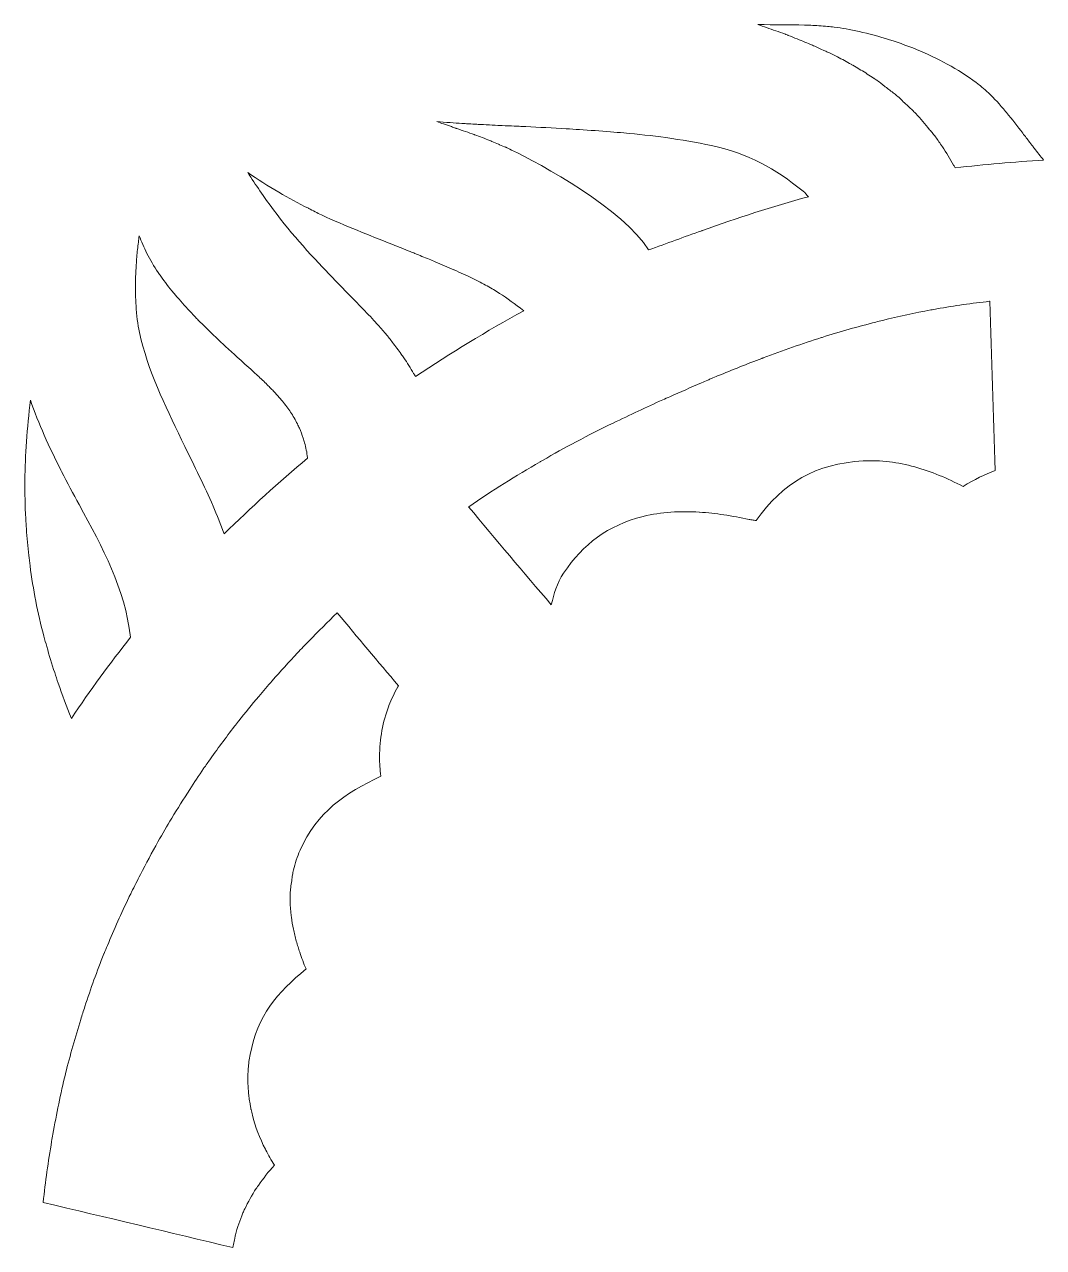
# Model space of a CAD drawing. Header units: millimetres. Extents: x -416 to 1516, y -417 to 43.
# Drawn here: x 383.85 to 398.06, y -105.46 to -88.41 of the extents above; entities that cross this region are included whole.
import ezdxf

# ---------------------------------------------------------------- set-up
doc = ezdxf.new("R2010")
doc.units = ezdxf.units.MM
doc.header["$MEASUREMENT"] = 0
doc.layers.add('Layer 3', color=7, linetype='Continuous')

msp = doc.modelspace()

# ---------------------------------------------------------------- linework, layer by layer
at = {"layer": 'Layer 3', "lineweight": 0}
for points, knots in [([(394.7231071333071, -88.41349343669775), (394.7517875532218, -88.41420398764159), (394.7810708648464, -88.41596959907777), (394.8099666032289, -88.41713231880405), (394.8863185319208, -88.42023290474077), (394.9643499446617, -88.42600343967857), (395.0441900325324, -88.43390562744786), (395.0748083186575, -88.43692008599746), (395.1054266047827, -88.43978382161957), (395.1368631010856, -88.44370261773403), (395.246072627968, -88.45743993598147), (395.3592870783521, -88.47533290065799), (395.4849899998701, -88.5037549384113), (395.6220186727959, -88.53473926593176), (395.7640427341753, -88.57261378442273), (395.9078754706845, -88.61811057667481), (396.1954978800093, -88.70908262933219), (396.4903549898531, -88.83050071334046), (396.7671253483994, -88.98796310886317), (396.9054889958257, -89.06668354070112), (397.0393309554277, -89.15442581634107), (397.1655075775749, -89.25187895488008), (397.176015118805, -89.26001799296398), (397.1864795963414, -89.27035327941974), (397.1969871375715, -89.27898754997965), (397.2277776784708, -89.30420134256231), (397.2585251556767, -89.33036253640343), (397.2891003781083, -89.35949512510058), (397.3692419118339, -89.43571786271173), (397.4487805538496, -89.5234386065049), (397.5268550302841, -89.61703754446978), (397.5318934824313, -89.62304492972218), (397.5368027434978, -89.62933222898278), (397.5417981319514, -89.63538267792873), (397.6185376338853, -89.72820646940944), (397.6942005434801, -89.8254658213274), (397.7676241410095, -89.92199309045475), (397.7994912742481, -89.96380793690696), (397.8310138979381, -90.00525674196388), (397.8620197573053, -90.04608112346409), (397.8711492603413, -90.0580958939689), (397.8801926359901, -90.06978768677196), (397.889322139026, -90.0817593935832), (397.9000880624174, -90.09586275322594), (397.9111123679701, -90.11026755872365), (397.9217060365873, -90.12411253620499), (397.9234716480235, -90.12637338011719), (397.9252803231532, -90.12876341511009), (397.9270028708959, -90.1310027271755), (397.9710570294135, -90.18838509885168), (398.0145513599148, -90.24417411386595), (398.0564953974477, -90.29537684551548), (398.056667652222, -90.2955921639833), (398.0568399069962, -90.29582901429792), (398.0570121617705, -90.29604433276575), (397.6464429073158, -90.32580134501958), (397.2354430159255, -90.35446023308751), (396.8265963092135, -90.40682568446331), (396.8264240544393, -90.40658883414869), (396.8263379270521, -90.40643811122122), (396.8261656722779, -90.40620126090661), (396.8191893539202, -90.39295917513518), (396.8106627425942, -90.38212865620342), (396.8035141694623, -90.36916648444017), (396.754077049249, -90.27845281394418), (396.7011087061633, -90.19299291406321), (396.645814923625, -90.11108576890139), (396.6434033567854, -90.10751148233544), (396.6413362994942, -90.10339889959992), (396.6389247326545, -90.09984614488077), (396.6389247326545, -90.0998030811872), (396.6388386052674, -90.09976001749364), (396.6388386052674, -90.09971695380007), (396.6387524778802, -90.09960929456615), (396.6386663504931, -90.09952316717903), (396.638580223106, -90.09941550794511), (396.6367715479763, -90.0967886226376), (396.6349628728465, -90.09426939656402), (396.6331541977167, -90.09164251125651), (396.6027512300594, -90.04614571900443), (396.5719176254664, -90.00110109553479), (396.5398782374536, -89.95795127458204), (396.5384140718724, -89.95603494021837), (396.5371221610654, -89.95394635108043), (396.5357441228713, -89.95203001671676), (396.5285955497394, -89.94249140859198), (396.5208440848976, -89.93383560618528), (396.5131787474429, -89.92507214454469), (396.4989677285662, -89.90644709707755), (396.4826896523984, -89.8907288489261), (396.4682202513604, -89.87253443839462), (396.406294660013, -89.79482600335545), (396.3434216674072, -89.71856020205074), (396.276328432832, -89.64819412676451), (396.2596197197285, -89.63064567163651), (396.2412745862696, -89.61533652857395), (396.2242213636176, -89.5982187103816), (396.2224126884878, -89.59641003525185), (396.2204748222774, -89.5948382104367), (396.2187092108412, -89.59302953530695), (396.1902871730879, -89.56475822048111), (396.1605732245276, -89.53816638970434), (396.1313329765965, -89.511036262758), (396.0916713148226, -89.47314021242025), (396.0530862453878, -89.43380152834806), (396.0114867174034, -89.3985538951646), (395.9949502590742, -89.38455819475577), (395.977121889938, -89.37232810578313), (395.9603270494474, -89.35865538307604), (395.9196749227215, -89.32543174349017), (395.8768265476237, -89.29502877583283), (395.8351408922522, -89.26316164259427), (395.8220064657147, -89.2533646523081), (395.8106376506133, -89.24117762702903), (395.7973740329951, -89.23155289151711), (395.7772202244064, -89.21684664016445), (395.7577554349148, -89.20112839201299), (395.7373001804711, -89.18680971390242), (395.732649301566, -89.18357993688501), (395.7276108494188, -89.18078079680323), (395.7229599705137, -89.17757255163261), (395.7226585246588, -89.17737876501155), (395.7224001424973, -89.17712038285016), (395.7220986966424, -89.17692659622912), (395.7130553209936, -89.17066082881531), (395.7033229262478, -89.16521327157926), (395.694279550599, -89.15901209970582), (395.6919110474529, -89.15739721119711), (395.689327225839, -89.15604070484979), (395.6869587226929, -89.15442581634107), (395.6288227363793, -89.1155608328981), (395.5703422405172, -89.07708342269721), (395.5102253242995, -89.04071613348106), (395.4805975031264, -89.02265091403027), (395.4507112997919, -89.00486560858766), (395.4206097779895, -88.9872956216129), (395.4158727716973, -88.98456107707148), (395.4115233386472, -88.98133130005405), (395.4067863323549, -88.97861828735942), (395.4052360393866, -88.97754169502028), (395.4036857464182, -88.97646510268115), (395.4020493260627, -88.9755177014227), (395.4020493260627, -88.97549616957592), (395.4019631986756, -88.97549616957592), (395.4019631986756, -88.97547463772914), (395.3994655044488, -88.97405353584146), (395.3967955554477, -88.9727616250345), (395.3942978612209, -88.97136205499362), (395.3885273262831, -88.96808921428263), (395.3821538996354, -88.96550539266869), (395.3763833646976, -88.96225408380448), (395.3756082182134, -88.96182344686883), (395.3748330717292, -88.96150046916709), (395.374057925245, -88.96106983223143), (395.3117447606556, -88.92610211305615), (395.2489148317433, -88.891715753744), (395.1844915461692, -88.85915960140838), (395.1347099164073, -88.83381661774501), (395.0839378216934, -88.8094210353401), (395.0329934722053, -88.78536996248368), (395.0165000775697, -88.77764002948867), (394.9995760459984, -88.77031920158251), (394.9831257150563, -88.76258926858748), (394.9826950781207, -88.76239548196644), (394.982264441185, -88.76213709980503), (394.9818338042493, -88.76194331318399), (394.9564262250456, -88.75014386114701), (394.9308463910676, -88.73840900465038), (394.9050943023154, -88.72688946662157), (394.9046636653798, -88.72669568000053), (394.9041469010569, -88.72652342522626), (394.9037162641213, -88.72632963860522), (394.8802896148216, -88.7156929062945), (394.8574227935383, -88.70451787781423), (394.8336516346901, -88.69431178243919), (394.7644482791301, -88.66444711095141), (394.6933931847468, -88.63621885981915), (394.6224242177507, -88.60805520422724), (394.5800495432821, -88.59132495927699), (394.5378471235878, -88.57429326847179), (394.495300194345, -88.55771374644902), (394.494008283538, -88.55721851397301), (394.4928025001182, -88.55665868595666), (394.4915105893112, -88.55616345348066), (394.4837591244694, -88.55325665416498), (394.4766966787246, -88.54974696313938), (394.4689452138828, -88.54686169567049), (394.4667059018174, -88.5459788899524), (394.4645527171391, -88.54507455238752), (394.4623134050737, -88.54423481036298), (394.4593850739112, -88.54315821802385), (394.4563706153616, -88.54216775307184), (394.4534422841992, -88.54109116073269), (394.368692935262, -88.50943934596197), (394.2817904016466, -88.47946701524029), (394.1949739954183, -88.44949468451861), (394.1536328495953, -88.43513294271447), (394.1134974871921, -88.41980226780511), (394.0716395770464, -88.4057850355495), (394.3130546431752, -88.41286901314105), (394.5175210602248, -88.408411920857), (394.7231071333071, -88.41349343669775)], [0, 0, 0, 0, 1, 1, 1, 2, 2, 2, 3, 3, 3, 4, 4, 4, 5, 5, 5, 6, 6, 6, 7, 7, 7, 8, 8, 8, 9, 9, 9, 10, 10, 10, 11, 11, 11, 12, 12, 12, 13, 13, 13, 14, 14, 14, 15, 15, 15, 16, 16, 16, 17, 17, 17, 18, 18, 18, 19, 19, 19, 20, 20, 20, 21, 21, 21, 22, 22, 22, 23, 23, 23, 24, 24, 24, 25, 25, 25, 26, 26, 26, 27, 27, 27, 28, 28, 28, 29, 29, 29, 30, 30, 30, 31, 31, 31, 32, 32, 32, 33, 33, 33, 34, 34, 34, 35, 35, 35, 36, 36, 36, 37, 37, 37, 38, 38, 38, 39, 39, 39, 40, 40, 40, 41, 41, 41, 42, 42, 42, 43, 43, 43, 44, 44, 44, 45, 45, 45, 46, 46, 46, 47, 47, 47, 48, 48, 48, 49, 49, 49, 50, 50, 50, 51, 51, 51, 52, 52, 52, 53, 53, 53, 54, 54, 54, 55, 55, 55, 56, 56, 56, 57, 57, 57, 58, 58, 58, 59, 59, 59, 60, 60, 60, 61, 61, 61, 62, 62, 62, 63, 63, 63, 64, 64, 64, 65, 65, 65, 66, 66, 66, 67, 67, 67, 67]), ([(389.783615353943, -89.77467219476675), (389.8372296524322, -89.77846179980052), (389.8924803712769, -89.78203608636647), (389.9480325359766, -89.78548118185172), (389.9687031088881, -89.78675156081191), (389.9879956436055, -89.78789274869139), (390.0084939617427, -89.78912006395801), (390.0502657445014, -89.79161775818481), (390.0900996610495, -89.79394319763736), (390.1294598769685, -89.7961394460092), (390.1453073162007, -89.79704378357408), (390.1601642904808, -89.7979050574454), (390.175408838003, -89.79872326762315), (390.2270852702818, -89.80154393955169), (390.2757903077045, -89.80410622931885), (390.3168300076725, -89.80621635030357), (390.3172606446082, -89.80623788215034), (390.3179496637052, -89.80628094584391), (390.3183803006409, -89.80630247769069), (390.318466428028, -89.80630247769069), (390.318466428028, -89.80630247769069), (390.3185525554152, -89.80630247769069), (390.3186386828023, -89.80630247769069), (390.3187248101895, -89.80632400953748), (390.3188109375766, -89.80632400953748), (390.3226005426104, -89.80651779615853), (390.3263901476441, -89.806668519086), (390.3300936252908, -89.80686230570704), (390.3829758409893, -89.80953225470812), (390.4363748210107, -89.81198688524135), (390.4895154188707, -89.81435538838747), (390.4952428901149, -89.81461377054886), (390.500195214875, -89.81480755716991), (390.5058796224257, -89.8150659393313), (390.5664271755789, -89.81773588833236), (390.6227975504563, -89.82019051886562), (390.6773592502039, -89.82255902201172), (390.6835604220774, -89.82283893601989), (390.6909673773707, -89.82316191372163), (390.697082421857, -89.82342029588303), (390.7311027397739, -89.82490599331105), (390.7616779622055, -89.82630556335192), (390.7908751464429, -89.82770513339281), (390.805344547481, -89.82839415248986), (390.8219671331973, -89.8291047034337), (390.8349723686541, -89.82977219068395), (390.8353168782027, -89.82979372253074), (390.8356613877511, -89.82979372253074), (390.8360058972997, -89.82981525437752), (391.0257445311498, -89.83952611727658), (391.2129854707732, -89.84936617125632), (391.3996235186866, -89.85993830802668), (391.4614199189533, -89.8634264672055), (391.5226995548971, -89.86762517732814), (391.5841945093088, -89.87141478236192), (391.7303526852705, -89.88043662616391), (391.8754342688931, -89.89105182662784), (392.0200852155801, -89.90272208758412), (392.081752424766, -89.90769594419096), (392.1434626976456, -89.91258367341065), (392.2048715246702, -89.91822501726774), (392.4015003494908, -89.93626870487175), (392.5972248367465, -89.95676702300898), (392.7918727316631, -89.98381102256819), (393.005038014813, -90.01343884374134), (393.2171697693173, -90.04952621894934), (393.4286986321116, -90.09431246025758), (393.9431375154466, -90.20324207313183), (394.3098679298514, -90.4121009869251), (394.705967783268, -90.73111682885923), (394.7364568783124, -90.75562007049807), (394.7510124067376, -90.78167360510527), (394.778831552781, -90.80873913651126), (394.2717134973522, -90.94255956426645), (393.7896585115786, -91.10430679729892), (393.3017468634802, -91.27804726898943), (393.2981295132206, -91.27931764794961), (393.2944690992675, -91.2805880269098), (393.2908948127016, -91.28187993771677), (393.0468097975717, -91.36886859871933), (392.8015189990219, -91.45788125331947), (392.5500700922922, -91.54986530277564), (392.2096085309624, -90.98855158899453), (391.0290173718608, -90.34328520460723), (390.6404106011246, -90.15694860254878), (390.6059596462721, -90.1403906123728), (390.5819301052625, -90.12889260619077), (390.5608288954153, -90.11879417004964), (390.5583312011885, -90.11756685478302), (390.5555751248004, -90.11629647582284), (390.5531635579607, -90.11513375609655), (390.5634127170293, -90.12004301716304), (390.5722838379038, -90.12430632282604), (390.5728006022266, -90.12454317314065), (390.5705612901612, -90.12355270818864), (390.5687526150314, -90.12286368909159), (390.5665994303532, -90.12189475598636), (390.566513302966, -90.12187322413958), (390.5664271755789, -90.12183016044601), (390.5664271755789, -90.12180862859924), (390.561862424061, -90.11963391207416), (390.5541970866063, -90.1159734981211), (390.5501490994111, -90.11403563191064), (390.5589340928985, -90.11823434203329), (390.5624653157709, -90.11993535792912), (390.5660826660304, -90.12165790567175), (390.5654797743205, -90.12139952351036), (390.5648768826105, -90.12118420504252), (390.5642739909006, -90.12090429103435), (390.5641878635135, -90.12083969549401), (390.5640156087392, -90.12077509995366), (390.563843353965, -90.12068897256653), (390.5633265896421, -90.12045212225192), (390.5628959527065, -90.12027986747765), (390.5623791883837, -90.12006454900983), (390.5623791883837, -90.12004301716304), (390.5622930609966, -90.12004301716304), (390.5622930609966, -90.12002148531626), (390.5622069336094, -90.11999995346947), (390.5622069336094, -90.11999995346947), (390.5621638699159, -90.11997842162269), (390.5621208062223, -90.1199568897759), (390.5620346788352, -90.11993535792912), (390.5619916151417, -90.11989229423557), (390.5312872016294, -90.10621957152848), (390.502865163876, -90.09474309719324), (390.4729789605415, -90.08191011651068), (390.4694477376691, -90.08040288723589), (390.4666055338938, -90.07949854967102), (390.4630743110214, -90.07799132039621), (390.4618685276016, -90.07745302422664), (390.460834998956, -90.07710851467812), (390.459543088149, -90.07657021850855), (390.4586818142777, -90.07620417711324), (390.4579497314871, -90.07596732679863), (390.4570884576158, -90.07560128540332), (390.4270730632006, -90.06294055949503), (390.395205929962, -90.04853575399733), (390.3660948731116, -90.03669323826678), (390.3563624783658, -90.03275291030552), (390.345338172813, -90.02756373523087), (390.3357349691478, -90.02373106650353), (390.2645506836839, -89.99524443320986), (390.1965961752373, -89.96994451324007), (390.1293306858879, -89.9457211856094), (390.1260147814833, -89.94449387034278), (390.1223974312238, -89.94305123660833), (390.1190815268192, -89.94184545318849), (390.0376911459802, -89.912648268951), (389.9566452746897, -89.88491525029474), (389.8742213652051, -89.85673006285604), (389.8717236709783, -89.8558903208315), (389.8693121041386, -89.85496445141985), (389.8668144099118, -89.85412470939532), (389.8629386774909, -89.85278973489478), (389.8591490724571, -89.85136863300713), (389.8551872126491, -89.85003365850659), (389.8364975696416, -89.84359563631853), (389.8184969457312, -89.83709301859011), (389.7995489205623, -89.83056886901493), (389.7631170358057, -89.81803733418732), (389.7279770618562, -89.80615175476322), (389.6899087567442, -89.7927804779111), (389.6588167699898, -89.78177770420507), (389.6265189998156, -89.77139935405576), (389.5991304907079, -89.76024585742226), (389.6541658910847, -89.76517665033553), (389.7172972658519, -89.77002131586165), (389.783615353943, -89.77467219476675)], [0, 0, 0, 0, 1, 1, 1, 2, 2, 2, 3, 3, 3, 4, 4, 4, 5, 5, 5, 6, 6, 6, 7, 7, 7, 8, 8, 8, 9, 9, 9, 10, 10, 10, 11, 11, 11, 12, 12, 12, 13, 13, 13, 14, 14, 14, 15, 15, 15, 16, 16, 16, 17, 17, 17, 18, 18, 18, 19, 19, 19, 20, 20, 20, 21, 21, 21, 22, 22, 22, 23, 23, 23, 24, 24, 24, 25, 25, 25, 26, 26, 26, 27, 27, 27, 28, 28, 28, 29, 29, 29, 30, 30, 30, 31, 31, 31, 32, 32, 32, 33, 33, 33, 34, 34, 34, 35, 35, 35, 36, 36, 36, 37, 37, 37, 38, 38, 38, 39, 39, 39, 40, 40, 40, 41, 41, 41, 42, 42, 42, 43, 43, 43, 44, 44, 44, 45, 45, 45, 46, 46, 46, 47, 47, 47, 48, 48, 48, 49, 49, 49, 50, 50, 50, 51, 51, 51, 52, 52, 52, 53, 53, 53, 54, 54, 54, 55, 55, 55, 56, 56, 56, 56]), ([(387.3922023228568, -90.7450479337277), (387.5298769511861, -90.82665363303457), (387.6668625604184, -90.89829008728098), (387.8060444180225, -90.96760110207485), (387.807379392523, -90.96826858932512), (387.8087143670235, -90.96908679950286), (387.8100062778305, -90.96973275490635), (387.8696925571124, -90.99938210792628), (387.9301539828786, -91.03512497358575), (387.988806733515, -91.06195365467713), (388.3334885368142, -91.21965290051445), (388.6367430669033, -91.33706606102112), (388.9824583988482, -91.47456843457614), (389.0592409644756, -91.50510059331417), (389.1425692115251, -91.53841036028719), (389.2271893693816, -91.57245221005081), (389.2482905792288, -91.58093575768324), (389.2698654897051, -91.5897422830174), (389.2912250817137, -91.59837655357731), (389.3568541507077, -91.62492532066052), (389.4233875572666, -91.65222770238113), (389.489964027519, -91.67974540256955), (389.5185583200466, -91.69156638645332), (389.5471095488806, -91.70334430664352), (389.5755315866339, -91.71522988606763), (389.6629508845721, -91.75181249375163), (389.7496811634133, -91.78861041990345), (389.8319328181236, -91.82482698619214), (389.8338276206405, -91.82568826006346), (389.8358516142381, -91.82654953393477), (389.8377894804486, -91.82738927595929), (389.9284816190977, -91.86741697912855), (390.0143936877612, -91.90671259950717), (390.0913485081629, -91.94407035367536), (390.168863156581, -91.9817080218517), (390.2368176650276, -92.01680493210769), (390.2990877659235, -92.05127741880698), (390.3612717394323, -92.08574990550625), (390.4178143690839, -92.1196410323424), (390.4724621962187, -92.15482406998551), (390.5817578504883, -92.22521167711852), (390.6835604220774, -92.30083152301975), (390.8087035155791, -92.39714347367926), (390.2891831164034, -92.6810839372042), (389.792141965269, -92.98741752138326), (389.3018618140244, -93.31422789185278), (389.2930337568434, -93.29855270739489), (389.2826123430006, -93.28595657702695), (389.2736550947389, -93.27058283842402), (389.2294717451406, -93.19560894792627), (389.1846855038323, -93.1226590510261), (389.1378322052329, -93.05321884515153), (389.1257743710345, -93.03536894416858), (389.111649479545, -93.01889708137973), (389.0993332631853, -93.00128403071139), (389.0616955950089, -92.94762666852863), (389.0203544491859, -92.89203144013541), (388.97970232246, -92.84009662569527), (388.9637687558406, -92.81972749863873), (388.9501606286739, -92.7982171837027), (388.9337102977319, -92.77806337511399), (388.9173460941769, -92.75808182129954), (388.9011541453963, -92.73773422608978), (388.8841870501314, -92.7177957359689), (388.8450852163738, -92.67158839277299), (388.8040885800993, -92.62535951773029), (388.7616277782436, -92.57880766498585), (388.7552543515959, -92.57180981478143), (388.750689600078, -92.56487656011737), (388.744143918656, -92.55785717806617), (388.6170198952503, -92.42059165482576), (388.4635408913824, -92.26605759046551), (388.3240145242298, -92.12306459598086), (388.1985269211796, -91.99441181145356), (388.073469955065, -91.86560830399878), (387.950738428403, -91.73501765326104), (387.652823796316, -91.41802580492448), (387.3740294441722, -91.08632770523528), (387.1309779576878, -90.72513097545361), (387.0739185637133, -90.64040315836324), (387.0141030933507, -90.55789312149152), (386.9619098967491, -90.46918191274634), (387.0977327862551, -90.56687190159995), (387.2432019431198, -90.6586191007415), (387.3922023228568, -90.7450479337277)], [0, 0, 0, 0, 1, 1, 1, 2, 2, 2, 3, 3, 3, 4, 4, 4, 5, 5, 5, 6, 6, 6, 7, 7, 7, 8, 8, 8, 9, 9, 9, 10, 10, 10, 11, 11, 11, 12, 12, 12, 13, 13, 13, 14, 14, 14, 15, 15, 15, 16, 16, 16, 17, 17, 17, 18, 18, 18, 19, 19, 19, 20, 20, 20, 21, 21, 21, 22, 22, 22, 23, 23, 23, 24, 24, 24, 25, 25, 25, 26, 26, 26, 27, 27, 27, 28, 28, 28, 28]), ([(385.3959417439288, -91.96926261441124), (385.3973197821229, -91.91207402935609), (385.399386839414, -91.85501463538165), (385.4028319348993, -91.79804136879433), (385.405932520836, -91.74748459254829), (385.4088608519985, -91.69692781630224), (385.4132533487422, -91.64690933622578), (385.4194545206157, -91.5772322800366), (385.4271198580703, -91.50889019834794), (385.435474214622, -91.4410648809821), (385.4390915648816, -91.41193229228494), (385.4417615138826, -91.3819384297165), (385.4456372463035, -91.35323647795501), (385.4783656534134, -91.42913623786441), (385.5163478311383, -91.5170938319722), (385.5548467731859, -91.59736455677852), (385.5974798298159, -91.68616189291083), (385.6526013575799, -91.77538986597881), (385.7123307005555, -91.86431639319181), (385.7237425793504, -91.88121889291632), (385.734680757516, -91.89790607417301), (385.7465663369401, -91.91476551020395), (385.8025491385754, -91.99439027960678), (385.8640871566807, -92.0729169248237), (385.9281659327063, -92.15030238216112), (385.9349269325962, -92.15844142024503), (385.9404390853725, -92.16694649972423), (385.9472431489559, -92.17506400596136), (385.9479321680529, -92.1758822161391), (385.9484489323758, -92.17674349001041), (385.9491379514728, -92.17756170018816), (385.951205008764, -92.17999479887462), (385.9535304482165, -92.1821479835529), (385.9555975055076, -92.18458108223936), (385.9705836708685, -92.20225872844804), (385.9870340018106, -92.21827842245446), (386.0022785493328, -92.23578381388889), (386.0668310259877, -92.31015481267671), (386.1325031586752, -92.38237262678626), (386.1996825206376, -92.45252338360466), (386.210448444029, -92.4637414757785), (386.2206114757105, -92.47622994691254), (386.2313773991019, -92.48731884800569), (386.2337028385544, -92.48970888299857), (386.2358560232327, -92.49242189569321), (386.2381814626852, -92.4948119306861), (386.2411097938477, -92.49776179369535), (386.2439519976231, -92.50092697517242), (386.2467942013984, -92.50387683818167), (386.2548901757887, -92.51212353549948), (386.2625555132434, -92.51914291755068), (386.2705653602466, -92.52730348748136), (386.2719003347472, -92.52865999382868), (386.2731491818606, -92.52982271355495), (386.2744841563611, -92.53115768805549), (386.3389935693224, -92.59659297042846), (386.4032015364288, -92.6596597496553), (386.4655577647118, -92.71934602893727), (386.4843765987999, -92.73734665284769), (386.5016020762262, -92.7538615793301), (386.5199902733787, -92.77125931153061), (386.58449968634, -92.83232362900668), (386.6471142967844, -92.89084718856236), (386.7036999901296, -92.94319110809137), (386.7317775183344, -92.96913698346467), (386.7580033077159, -92.99228371875618), (386.7859085811464, -93.0175621068792), (386.8592029875951, -93.08400938605095), (386.9311624195433, -93.14912169072218), (387.0017868769909, -93.2128559571993), (387.0277112205174, -93.23626107465222), (387.0557456850286, -93.26128108061384), (387.0811102005388, -93.28455700698606), (387.0862778437667, -93.28933707697185), (387.0911440411396, -93.2941602106512), (387.096354748061, -93.29894028063698), (387.1432080466604, -93.34221929267044), (387.1886833070657, -93.38554136839745), (387.232866656664, -93.42912182628586), (387.2497906882353, -93.4458520712361), (387.2660257007096, -93.46279763465418), (387.2824760316516, -93.47965707068512), (387.3171853686655, -93.5151200223364), (387.3504305400982, -93.55109973831048), (387.3827283102724, -93.58744549567987), (387.398231239956, -93.6049508871143), (387.4139064244139, -93.62239168300837), (387.4288064623876, -93.64017698845097), (387.4708366273077, -93.69028159591458), (387.5107997349365, -93.74139820017697), (387.547145492306, -93.79451726619017), (387.5505044604041, -93.79944805910344), (387.5538634285022, -93.80440038386348), (387.5572223966003, -93.80935270862352), (387.5927930074855, -93.86255790202385), (387.6243586948691, -93.91817466226385), (387.6532544332516, -93.97553550209327), (387.6629007006104, -93.99461271834284), (387.6712550571621, -94.0145727403105), (387.6800400506494, -94.03420978457643), (387.7000216044639, -94.07880223926362), (387.7175915914387, -94.12503111430632), (387.7330945211223, -94.17274568677703), (387.7400277757864, -94.1940837469388), (387.7473055399989, -94.21522802047953), (387.753248329711, -94.23725509973833), (387.7711197625408, -94.30342246490191), (387.7856322272723, -94.37200139690518), (387.7940727112112, -94.44516661227317), (387.7944172207597, -94.44790115681458), (387.7951493035504, -94.45029119180748), (387.7954507494053, -94.45304726819568), (387.3885419089037, -94.7858650239176), (387.0073851571544, -95.14232474740705), (386.6309654116973, -95.5078924420856), (386.5826910112103, -95.37618213531515), (386.5318758528028, -95.24970406731292), (386.4766681976517, -95.11954405351082), (386.3581569129591, -94.8399745548828), (386.2140657942885, -94.56141705305356), (386.0840995671074, -94.28974974219483), (385.8412203353973, -93.78237330460466), (385.6138440333709, -93.35188709187591), (385.4703558064102, -92.78811874756155), (385.4409002400113, -92.67225588002326), (385.4216938326811, -92.54997652214367), (385.4092914889342, -92.42470423756127), (385.4067937947074, -92.3998564863739), (385.4067076673202, -92.37414746131523), (385.4048989921905, -92.34906285981326), (385.3994729668012, -92.27639287692126), (385.3949082152832, -92.2034429800211), (385.3939608140248, -92.12945955447536), (385.3932717949277, -92.07618976553468), (385.3946498331218, -92.02272618997296), (385.3959417439288, -91.96926261441124)], [0, 0, 0, 0, 1, 1, 1, 2, 2, 2, 3, 3, 3, 4, 4, 4, 5, 5, 5, 6, 6, 6, 7, 7, 7, 8, 8, 8, 9, 9, 9, 10, 10, 10, 11, 11, 11, 12, 12, 12, 13, 13, 13, 14, 14, 14, 15, 15, 15, 16, 16, 16, 17, 17, 17, 18, 18, 18, 19, 19, 19, 20, 20, 20, 21, 21, 21, 22, 22, 22, 23, 23, 23, 24, 24, 24, 25, 25, 25, 26, 26, 26, 27, 27, 27, 28, 28, 28, 29, 29, 29, 30, 30, 30, 31, 31, 31, 32, 32, 32, 33, 33, 33, 34, 34, 34, 35, 35, 35, 36, 36, 36, 37, 37, 37, 38, 38, 38, 39, 39, 39, 40, 40, 40, 41, 41, 41, 42, 42, 42, 43, 43, 43, 44, 44, 44, 45, 45, 45, 45]), ([(397.3803092810803, -94.62596952970844), (397.2357875254741, -94.67682775180944), (397.094021846256, -94.75081117735517), (396.9340832883533, -94.84641257707086), (396.7184203109767, -94.73371489100963), (396.493541703177, -94.63811349129394), (396.2611700126969, -94.57399165157473), (396.0285399400554, -94.50982674816196), (395.7884167847334, -94.47722753213277), (395.5425230944738, -94.49066340452525), (395.5424369670866, -94.49066340452525), (395.5423508396995, -94.49066340452525), (395.5422647123124, -94.49068493637203), (395.542006330151, -94.49070646821882), (395.5418340753767, -94.49064187267847), (395.5415756932153, -94.49066340452525), (395.5415756932153, -94.49066340452525), (395.5415756932153, -94.49066340452525), (395.5415326295217, -94.49066340452525), (395.5414895658282, -94.49066340452525), (395.5414465021346, -94.49066340452525), (395.5414034384411, -94.49066340452525), (394.8789115766275, -94.52683690712037), (394.4262260298657, -94.79518831357456), (394.0478684181981, -95.32340757885048), (394.0305568133847, -95.31959644196992), (394.0123408710065, -95.31701262035598), (393.9949000751124, -95.31326607901578), (393.9833590052368, -95.31078991663576), (393.9713011710384, -95.30913196443348), (393.9597601011628, -95.30669886574702), (393.9576930438717, -95.30626822881136), (393.9555398591934, -95.30594525110962), (393.9534728019023, -95.30551461417397), (393.952611528031, -95.3053423593997), (393.9517502541597, -95.30523470016578), (393.9508889802883, -95.30506244539153), (393.834832326129, -95.28083911776086), (393.7175268248562, -95.2595010575991), (393.5981112025988, -95.24229711201963), (393.5980681389052, -95.24229711201963), (393.5980250752116, -95.24227558017284), (393.5980250752116, -95.24227558017284), (393.4861455993282, -95.22578218553721), (393.3736632317347, -95.21148503927343), (393.2607502272057, -95.20457331645615), (393.2604918450443, -95.20455178460936), (393.2601473354957, -95.20459484830293), (393.2598028259472, -95.20457331645615), (393.2597597622537, -95.20457331645615), (393.2597166985601, -95.20457331645615), (393.259630571173, -95.20457331645615), (393.2586401062209, -95.2045087209158), (393.2576496412689, -95.2046379119965), (393.2566161126234, -95.20457331645615), (393.1243675096833, -95.19660653314651), (392.9922911615176, -95.19580985481554), (392.8620665521751, -95.20502548523858), (392.7307653504935, -95.2142626475084), (392.6013589513288, -95.23342599114511), (392.4755268387301, -95.26494861483515), (391.9721122609479, -95.39099604590173), (391.6435362790423, -95.64651447167336), (391.364483544737, -96.0550812643772), (391.2669012151173, -96.19783740854724), (391.2331392793619, -96.34343575649261), (391.1928316621845, -96.49482617122256), (390.8043110188354, -96.04375551296944), (390.4198814263751, -95.58904597261002), (390.0401027128199, -95.13030997690223), (390.0409639866912, -95.12970708519231), (390.0419113879496, -95.12912572532917), (390.0427726618209, -95.12852283361926), (390.3691093316612, -94.90560362387681), (390.7006997721165, -94.69700309224493), (391.035735308057, -94.50315187565928), (391.047534760094, -94.49632628022913), (391.0595064669053, -94.49012510835568), (391.0713059189422, -94.4833425766191), (391.2267658527142, -94.39394234877686), (391.3826564234217, -94.30723360178247), (391.5392360132263, -94.22420680058795), (391.7108878957789, -94.13342853455163), (391.8830565426542, -94.04594464107306), (392.0556558264653, -93.96265945771715), (392.2909989118014, -93.84914356147816), (392.5204853348126, -93.74210875112081), (392.7467419808064, -93.63931571457967), (392.7800732796262, -93.62415729444457), (392.8128447504296, -93.60977402079365), (392.8460037944752, -93.59485245097316), (392.9943582188087, -93.52859895842245), (393.140559458464, -93.46535992442134), (393.2858132968609, -93.40330514199327), (393.3159578823568, -93.39040756577036), (393.3468776143369, -93.3764549290551), (393.3768499450586, -93.36375113945324), (393.3933002760007, -93.35651643893422), (393.4094922247813, -93.34960471611694), (393.4259425557234, -93.34243461113826), (393.4543645934767, -93.33050596802059), (393.4829158223107, -93.3183404745883), (393.5112086689833, -93.30658408624488), (393.720325964938, -93.21978921186337), (393.9266010571174, -93.13753755715302), (394.1297755633599, -93.06081958706586), (394.1318426206511, -93.06004444058169), (394.1339096779423, -93.05911857117003), (394.1359767352334, -93.05836495653263), (394.1401108498157, -93.05670700433035), (394.1443310917851, -93.05498445658773), (394.1484652063674, -93.05343416361937), (394.4231685076225, -92.95010283090865), (394.692876420424, -92.85622397893559), (394.958966982966, -92.77160382107914), (394.9601297026923, -92.77123777968384), (394.9613354861121, -92.77085020644175), (394.9625412695319, -92.77046263319966), (394.9648667089845, -92.7697736141026), (394.9671060210499, -92.76912765869912), (394.9694314605024, -92.7683955759085), (395.221784704797, -92.68838323326358), (395.470520598832, -92.61786643504988), (395.7174478177373, -92.55488578321015), (395.7486259318788, -92.54691899990051), (395.7795456638589, -92.53985655415575), (395.8106376506133, -92.53216968485428), (396.0365497870586, -92.47638066984001), (396.2609116305355, -92.42756797318339), (396.4844983275282, -92.38624835920717), (396.5129203652815, -92.38097305674538), (396.5413424030348, -92.37552549950932), (396.5697644407881, -92.37050857920893), (396.8152274941122, -92.32712190794157), (397.059915400952, -92.29122831935462), (397.3048616899533, -92.26547623060237), (397.3052061995019, -92.26545469875559), (397.3054645816632, -92.26539010321525), (397.3057229638246, -92.26536857136847), (397.305981345986, -92.26534703952169), (397.3061536007603, -92.2653255076749), (397.3063258555346, -92.26530397582812), (397.3310444156412, -93.05220684835274), (397.3556768483608, -93.8390666571838), (397.3803092810803, -94.62596952970844)], [0, 0, 0, 0, 1, 1, 1, 2, 2, 2, 3, 3, 3, 4, 4, 4, 5, 5, 5, 6, 6, 6, 7, 7, 7, 8, 8, 8, 9, 9, 9, 10, 10, 10, 11, 11, 11, 12, 12, 12, 13, 13, 13, 14, 14, 14, 15, 15, 15, 16, 16, 16, 17, 17, 17, 18, 18, 18, 19, 19, 19, 20, 20, 20, 21, 21, 21, 22, 22, 22, 23, 23, 23, 24, 24, 24, 25, 25, 25, 26, 26, 26, 27, 27, 27, 28, 28, 28, 29, 29, 29, 30, 30, 30, 31, 31, 31, 32, 32, 32, 33, 33, 33, 34, 34, 34, 35, 35, 35, 36, 36, 36, 37, 37, 37, 38, 38, 38, 39, 39, 39, 40, 40, 40, 41, 41, 41, 42, 42, 42, 43, 43, 43, 44, 44, 44, 45, 45, 45, 46, 46, 46, 47, 47, 47, 48, 48, 48, 48]), ([(383.8745875776425, -94.22142919235297), (383.8877650678735, -94.03065702985727), (383.906756156736, -93.83771015083649), (383.9311732709877, -93.64211485466143), (384.0399952246281, -93.96946352130051), (384.1935603558831, -94.30064485666693), (384.354661633512, -94.61739985468888), (384.3581497926909, -94.62435464119973), (384.3615518244825, -94.6311371729363), (384.3650399836613, -94.63809195944715), (384.4458274727905, -94.79628643776047), (384.5276484905651, -94.95181096707272), (384.6077900242908, -95.09908879906715), (384.9424810506828, -95.71390915210355), (385.2434962687065, -96.25767441075668), (385.3272982163852, -96.94785622753291), (385.0362737752687, -97.3130148171226), (384.7627331937399, -97.6914800880241), (384.5021547839743, -98.07957009443749), (384.4342433392213, -97.91478687100863), (384.3738680408423, -97.75103717622535), (384.3169378379486, -97.58758892729702), (384.3000568700708, -97.53905614464857), (384.2846400677743, -97.49060948938724), (384.2687065011551, -97.44214130227914), (384.2289156483004, -97.32091700489191), (384.1920531266082, -97.19986496227894), (384.1581189360786, -97.07894211074667), (384.1445969362989, -97.03064617841282), (384.1305581721966, -96.98230718238541), (384.1178974462882, -96.93401125005157), (384.0753505170454, -96.77114436098638), (384.0364209380621, -96.60836359930832), (384.0043815500493, -96.44528139177531), (384.0042954226622, -96.44495841407357), (384.0042954226622, -96.44465696821861), (384.004209295275, -96.44433399051687), (383.972083779875, -96.28101493266924), (383.9469345828327, -96.11726523788596), (383.9251443538885, -95.95304184247345), (383.9186847998537, -95.904509059825), (383.9136032840129, -95.85576095870871), (383.9080911312365, -95.80712051682634), (383.8941384945213, -95.68494881818067), (383.8829419341942, -95.56232495075255), (383.8745014502554, -95.43922738269522), (383.8711424821572, -95.39024243126433), (383.8672667497363, -95.34134360722057), (383.8647690555095, -95.29216486916863), (383.8470268137605, -94.94089432075384), (383.8495245079873, -94.5852958711357), (383.8745875776425, -94.22142919235297)], [0, 0, 0, 0, 1, 1, 1, 2, 2, 2, 3, 3, 3, 4, 4, 4, 5, 5, 5, 6, 6, 6, 7, 7, 7, 8, 8, 8, 9, 9, 9, 10, 10, 10, 11, 11, 11, 12, 12, 12, 13, 13, 13, 14, 14, 14, 15, 15, 15, 16, 16, 16, 17, 17, 17, 17]), ([(385.340303451842, -100.5019889848909), (385.380352686858, -100.4197588620274), (385.4226412339395, -100.3396388601485), (385.4635517428268, -100.2582269474627), (385.5429611937619, -100.1034560327878), (385.6244807656816, -99.95077370725093), (385.7089286687637, -99.80089052179578), (385.7712848970468, -99.6898723197836), (385.8348469087496, -99.58010296488483), (385.8997008312595, -99.47160398894624), (385.9813495942599, -99.33601794975488), (386.0666157075198, -99.20419998375051), (386.1522263303283, -99.07279112283501), (386.215702214644, -98.97456283781183), (386.2782306977013, -98.87545174707054), (386.3442042762438, -98.77997953843555), (386.3524725054084, -98.76805089531788), (386.3609991167344, -98.75642369805516), (386.3693534732861, -98.74466730971174), (386.3854592946797, -98.72156363811379), (386.4019526893154, -98.69895519899184), (386.4182307654831, -98.67610990955528), (386.5345888654974, -98.51087451734398), (386.6534877234321, -98.34854592444836), (386.7758747405456, -98.1902868505947), (386.794176810311, -98.16679560575466), (386.8127803259314, -98.14369193415669), (386.8310823956967, -98.12037294409092), (386.8322881791166, -98.1188872466629), (386.8334939625364, -98.11744461292845), (386.8346136185692, -98.11598044734721), (386.9255210756862, -98.00028983458317), (387.0195291187399, -97.88843189054647), (387.1133218433259, -97.7762725006548), (387.1754196894475, -97.70218141587515), (387.2370868986334, -97.6275950986195), (387.3004766555621, -97.5551619660421), (387.4159734817051, -97.42317174526347), (387.533752683607, -97.29417445118766), (387.6532113695581, -97.16752412841116), (387.7065672858859, -97.11100303060627), (387.7606552850043, -97.05568771622123), (387.8147432841227, -97.0002432107555), (387.9443650017553, -96.86734865241198), (388.0745896110977, -96.73533689978656), (388.2082593159254, -96.6086435133165), (388.2084315706996, -96.60842819484867), (388.2086899528611, -96.60821287638085), (388.2089483350225, -96.60799755791301), (388.4910155278773, -96.94860984217031), (388.774374631539, -97.2879732793142), (389.0611788306861, -97.62436532160207), (389.0578629262816, -97.63004972915273), (389.0559681237647, -97.63644468764723), (389.0527383467473, -97.64217215889146), (389.0053682838251, -97.72545734224737), (388.9638979469213, -97.81184311154), (388.929533119456, -97.90165244447111), (388.9292316736011, -97.90249218649564), (388.9287149092783, -97.90326733297982), (388.9283703997297, -97.90410707500435), (388.9281550812619, -97.9046884348675), (388.9279828264877, -97.9053128584242), (388.9277675080198, -97.90591575013411), (388.8434057323248, -98.12793062231168), (388.7974567712902, -98.3670417808348), (388.7984041725487, -98.61670354428149), (388.7987056184036, -98.70455347915536), (388.8045622807286, -98.79354460190874), (388.8161464142977, -98.88337546668662), (388.3122150721928, -99.13114242761642), (387.9294649637815, -99.37811271021528), (387.6895140632339, -99.91914342432699), (387.6895140632339, -99.91920801986733), (387.6894709995403, -99.91929414725446), (387.6894279358468, -99.91935874279481), (387.6492925734436, -100.0099001585165), (387.6216456821745, -100.1015181665774), (387.5992525615204, -100.1935022160336), (387.5936973450504, -100.2164336328573), (387.5885727655161, -100.2393219859874), (387.5840080139981, -100.2623395301982), (387.5787111796895, -100.2892758705235), (387.5782374790603, -100.3164490611634), (387.5741894918651, -100.3434499970291), (387.5644570971193, -100.4048803559004), (387.5536911737279, -100.4662676510782), (387.5513657342754, -100.5280209876513), (387.5512796068882, -100.5312077009752), (387.5503322056298, -100.5343728824523), (387.5501599508555, -100.5375595957761), (387.5499876960812, -100.545009614763), (387.5511934795011, -100.5525026974434), (387.5510212247269, -100.5599527164302), (387.5497723776135, -100.6291130082966), (387.5528298998566, -100.6983163638566), (387.5590741354236, -100.7675627831101), (387.5593755812786, -100.7705557098129), (387.55903107173, -100.7735486365157), (387.5592894538914, -100.7765415632185), (387.5617010207311, -100.8019922061158), (387.5659212627006, -100.827356721626), (387.5692802307987, -100.8528073645233), (387.5766010587049, -100.9080365515212), (387.5854721795794, -100.9631580792852), (387.5969271220678, -101.0182365433556), (387.6027837843927, -101.0461633486329), (387.6089849562662, -101.0739824946763), (387.6158320835431, -101.10186623626), (387.6293971470163, -101.1571600187983), (387.6449431403935, -101.2121954191752), (387.6621255541261, -101.2671662240117), (387.6697478278872, -101.2915618064166), (387.6765949551642, -101.3160004525151), (387.6849062480223, -101.3403314393797), (387.7114334832588, -101.4182121291931), (387.7403292216413, -101.495748309458), (387.7728853739769, -101.5725524069323), (387.36868954617, -101.9074156880986), (387.0971298945452, -102.2230940937814), (386.9939492847619, -102.7662779925714), (386.9814608136279, -102.8319931889525), (386.9727619475277, -102.8974500031723), (386.9674220495255, -102.962605371537), (386.9630726164754, -103.0146263133643), (386.9625989158462, -103.0662812137963), (386.962512788459, -103.1178930505347), (386.962512788459, -103.129757098112), (386.9613070050392, -103.1417072730765), (386.9614792598135, -103.1535282569602), (386.9615653872006, -103.1589327505027), (386.9626850432333, -103.1642080529645), (386.9627711706204, -103.1695910146602), (386.9641492088145, -103.217693160373), (386.9678526864612, -103.2655584557712), (386.9725896927534, -103.3132730282419), (386.9737093487861, -103.323672910238), (386.9737954761732, -103.334180451468), (386.9750012595931, -103.3445803334641), (386.9758625334644, -103.3518150339831), (386.977585081207, -103.3589205434215), (386.978575546159, -103.3661337120937), (386.9824082148863, -103.3956754058797), (386.9880495587435, -103.4248725901172), (386.9931741382778, -103.4541989654354), (386.9965331063759, -103.4726086944347), (386.9986862910542, -103.4912337419018), (387.0023897687008, -103.5096004072076), (387.0036816795078, -103.5159953657021), (387.0041984438305, -103.5225410471241), (387.0055764820247, -103.5289360056185), (387.0059209915732, -103.5305078304337), (387.0063516285089, -103.5320796552488), (387.0066961380574, -103.533651480064), (387.0122082908338, -103.5593820369694), (387.0187539722558, -103.5849618709474), (387.0252996536777, -103.6105201730786), (387.0671575638235, -103.7730425525953), (387.1277481806703, -103.9320983047799), (387.2064686125083, -104.0861802003577), (387.2083203513316, -104.0899267416979), (387.2100428990743, -104.0937378785785), (387.2119377015911, -104.0974844199187), (387.248929414364, -104.1690132149312), (387.2884618850572, -104.2397883953063), (387.332602170962, -104.3090778782534), (387.3325160435749, -104.3091855374873), (387.3324299161877, -104.309314728568), (387.3323437888006, -104.3094223878019), (387.2491447328318, -104.4003298449189), (387.1761948359317, -104.4945962701341), (387.1091877287436, -104.5909297526404), (387.1087570918079, -104.5915757080439), (387.1082403274851, -104.5922431952941), (387.1078096905495, -104.5928891506976), (387.1071206714524, -104.5938580838028), (387.1062593975811, -104.5947624213677), (387.1055703784841, -104.5957313544729), (387.1050536141612, -104.5965065009571), (387.1046229772256, -104.5973462429817), (387.1041062129028, -104.5981429213126), (387.0957518563511, -104.6098131822689), (387.0871391176379, -104.6213973158381), (387.079301525409, -104.6332182997218), (387.0177204436102, -104.7259344319686), (386.9648382279116, -104.8215788953779), (386.9189323305706, -104.9196779893203), (386.9103195918575, -104.9381953775536), (386.9019652353058, -104.9568419568675), (386.8938692609154, -104.9755746635685), (386.8510208858177, -105.0747934135437), (386.8154072112389, -105.1765529214393), (386.789224485551, -105.2816283337394), (386.7852626257429, -105.2977556869797), (386.7825496130483, -105.3143567408493), (386.7789753264823, -105.3306132851703), (386.7759608679328, -105.3441137531031), (386.7759178042392, -105.3586908133751), (386.7731186641574, -105.3722558768483), (386.7672620018325, -105.4008071056823), (386.7573573523124, -105.428001828169), (386.7528787281816, -105.4571128850193), (385.8710204113448, -105.2473065699676), (384.9893343492822, -105.0375433186095), (384.1075621598325, -104.8277370035577), (384.1075621598325, -104.8274570895496), (384.1075621598325, -104.8271771755414), (384.1076482872197, -104.8268972615332), (384.1076482872197, -104.8268972615332), (384.1076482872197, -104.826617347525), (384.1076482872197, -104.826617347525), (384.1381373822641, -104.5404591037815), (384.1788756363772, -104.2578751466039), (384.2262456992993, -103.9781764568951), (384.23193010685, -103.9448666899221), (384.237183877465, -103.9114277318684), (384.2431266671771, -103.8782471559761), (384.2933389338746, -103.5945650746126), (384.3511304106397, -103.3141343021132), (384.4183958999892, -103.0386343225271), (384.4191710464734, -103.0353399499694), (384.4202045751189, -103.0321532366455), (384.4209797216031, -103.0288588640878), (384.4834220772732, -102.7741155848003), (384.5556829550763, -102.5245399487407), (384.6324224570103, -102.2778711119968), (384.6511982274049, -102.2176250046985), (384.6700601251867, -102.1574865566342), (384.6896971694526, -102.0977572136586), (384.7714320598402, -101.8486552782283), (384.8579900839071, -101.602524737654), (384.9540221205584, -101.3631767288162), (384.9541082479455, -101.3629829421952), (384.9541082479455, -101.3627891555741), (384.9541943753326, -101.3625953689531), (384.9551417765911, -101.3602699295006), (384.9562614326238, -101.3580736811287), (384.9572088338822, -101.3557482416762), (384.9720227444688, -101.3189503155243), (384.9891620945079, -101.2842625103572), (385.0042343872559, -101.2477229663668), (385.0983285576968, -101.0197222407836), (385.1977626261398, -100.7964154577991), (385.3024074015043, -100.5778887448003), (385.3113646497659, -100.560275694132), (385.3200635158662, -100.5424473249958), (385.3289346367407, -100.5247266150936), (385.3326381143874, -100.5170612776389), (385.3365999741954, -100.5096327904988), (385.340303451842, -100.5019889848909)], [0, 0, 0, 0, 1, 1, 1, 2, 2, 2, 3, 3, 3, 4, 4, 4, 5, 5, 5, 6, 6, 6, 7, 7, 7, 8, 8, 8, 9, 9, 9, 10, 10, 10, 11, 11, 11, 12, 12, 12, 13, 13, 13, 14, 14, 14, 15, 15, 15, 16, 16, 16, 17, 17, 17, 18, 18, 18, 19, 19, 19, 20, 20, 20, 21, 21, 21, 22, 22, 22, 23, 23, 23, 24, 24, 24, 25, 25, 25, 26, 26, 26, 27, 27, 27, 28, 28, 28, 29, 29, 29, 30, 30, 30, 31, 31, 31, 32, 32, 32, 33, 33, 33, 34, 34, 34, 35, 35, 35, 36, 36, 36, 37, 37, 37, 38, 38, 38, 39, 39, 39, 40, 40, 40, 41, 41, 41, 42, 42, 42, 43, 43, 43, 44, 44, 44, 45, 45, 45, 46, 46, 46, 47, 47, 47, 48, 48, 48, 49, 49, 49, 50, 50, 50, 51, 51, 51, 52, 52, 52, 53, 53, 53, 54, 54, 54, 55, 55, 55, 56, 56, 56, 57, 57, 57, 58, 58, 58, 59, 59, 59, 60, 60, 60, 61, 61, 61, 62, 62, 62, 63, 63, 63, 64, 64, 64, 65, 65, 65, 66, 66, 66, 67, 67, 67, 68, 68, 68, 69, 69, 69, 70, 70, 70, 71, 71, 71, 72, 72, 72, 73, 73, 73, 74, 74, 74, 75, 75, 75, 76, 76, 76, 77, 77, 77, 78, 78, 78, 79, 79, 79, 80, 80, 80, 81, 81, 81, 82, 82, 82, 83, 83, 83, 83])]:
    msp.add_open_spline(points, degree=3, knots=knots, dxfattribs=at)

doc.saveas('drawing.dxf')
